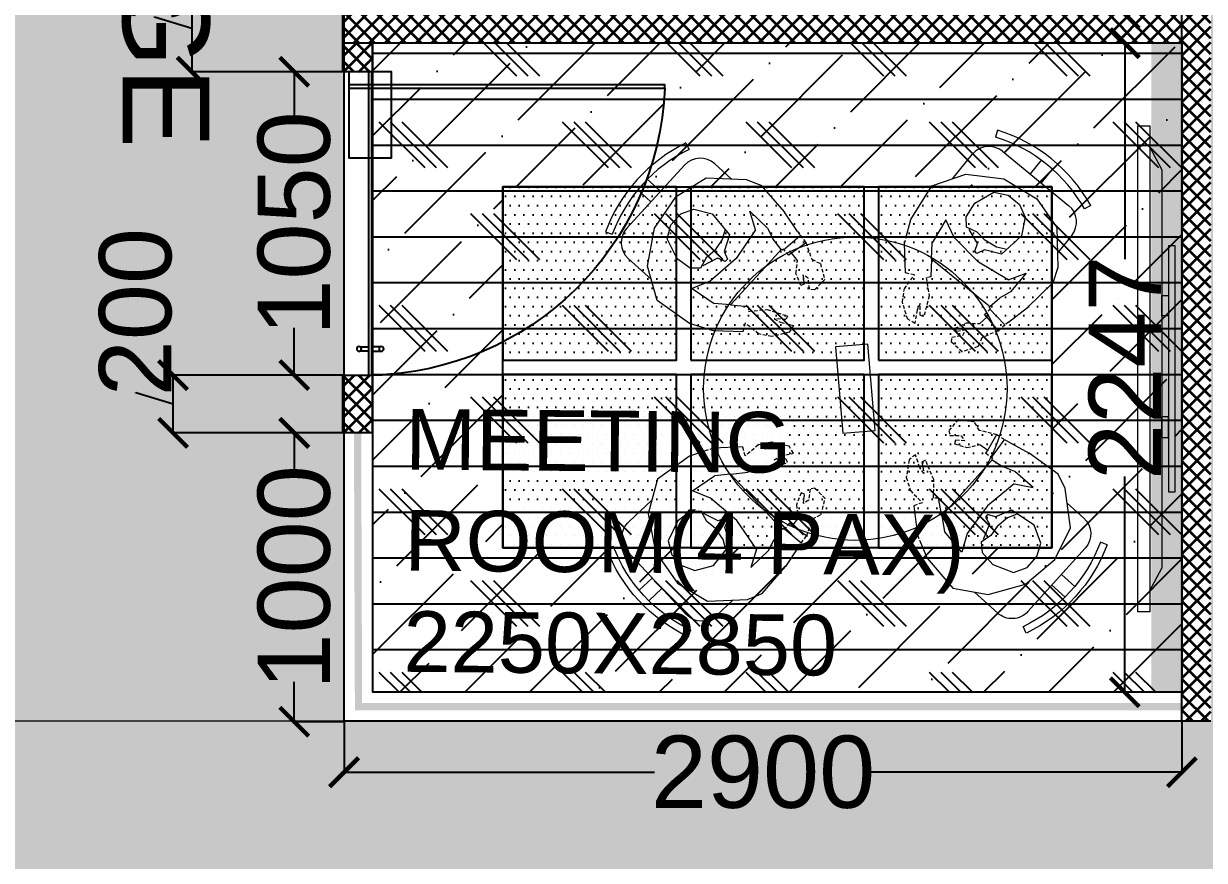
# Model space of a CAD drawing. Header units: millimetres. Extents: x 263321 to 4958806, y 33647 to 987811.
# Drawn here: x 2398842 to 2402929, y 496651 to 499548 of the extents above; entities that cross this region are included whole.
import ezdxf

# ---------------------------------------------------------------- set-up
doc = ezdxf.new("R2010")
doc.units = ezdxf.units.MM
doc.header["$PDMODE"] = 3
doc.linetypes.add('( Hidden )', pattern=[0.375, 0.25, -0.125])
for name, color, linetype, lineweight in [('A-DOOR-FULL', 40, 'Continuous', 18), ('A-FURN-HUMAN', 252, 'Continuous', 9), ('A-FURN-MODULAR-', 6, 'Continuous', 9), ('A-FURN-MODULAR-CHAIR', 5, 'Continuous', 5), ('A-FURN-MODULAR-TABLETOP', 250, 'Continuous', 13), ('A-FURN-TABLE-GROMMET', 7, 'Continuous', 9), ('A-GLASS PARTITION', 5, 'Continuous', 18), ('A-GYPSUM PARTITION', 250, 'Continuous', 35), ('TOA- AV', 7, 'Continuous', 9)]:
    doc.layers.add(name, color=color, linetype=linetype, lineweight=lineweight)
for name, color, linetype in [('CEILING TOA', 7, 'Continuous'), ('CH - MAN', 8, 'Continuous'), ('DOOR', 5, 'Continuous'), ('FIN WALL GRAPHIC', 10, 'Continuous'), ('FLOORING TOA', 7, 'Continuous'), ('PARTITION DIM.', 250, 'Continuous'), ('PARTITION GYPSUM', 250, 'Continuous'), ('TEXT', 250, 'Continuous')]:
    doc.layers.add(name, color=color, linetype=linetype)
doc.styles.add('ARIAL', font='arial.ttf')
doc.styles.get("Standard").update_dxf_attribs({"font": 'arial.ttf'})
doc.styles.add('TEXT @ 150', font='arial.ttf', dxfattribs={"height": 225})
doc.dimstyles.new('DIM @ 150', dxfattribs={"dimtxt": 225, "dimasz": 100, "dimexe": 1, "dimexo": 0, "dimgap": 0.5, "dimtad": 0, "dimdec": 0, "dimzin": 0, "dimdsep": 46, "dimtxsty": 'TEXT @ 150', "dimblk": 'ARCHTICK', "dimcen": -2, "dimclrd": 8, "dimclre": 8, "dimclrt": 7, "dimadec": 0, "dimazin": 0, "dimtfac": 1, "dimtdec": 0, "dimtofl": 0, "dimtmove": 0, "dimatfit": 3, "dimldrblk": 'OPEN90', "dimfxl": 1, "dimtolj": 1, "dimtzin": 0, "dimlwd": -1, "dimlwe": -1, "dimarcsym": 0})
pattern_1 = [(45, (13069.08, -8478.743), (-26.94076836, 26.94076836), []), (135, (13069.08, -8478.743), (-26.94076836, -26.94076836), [])]

# ---------------------------------------------------------------- blocks, each defined once
blk = doc.blocks.new('Human Figure')
at = {"layer": 'A-FURN-HUMAN', "lineweight": 5}
for p, q in [((4611.71, 5776.63, 0), (4616.22, 5779.49)), ((4611.71, 5776.63, 0), (4616.22, 5779.49)), ((4616.22, 5779.49), (4621.49, 5780.21, 0)), ((4616.22, 5779.49), (4621.49, 5780.21, 0)), ((4621.49, 5780.21, 0), (4626.18, 5778.89, 0)), ((4621.49, 5780.21, 0), (4626.18, 5778.89, 0)), ((4626.18, 5778.89, 0), (4629.77, 5774.69, 0)), ((4626.18, 5778.89, 0), (4629.77, 5774.69, 0)), ((4609.08, 5772.43, 0), (4611.71, 5776.63, 0)), ((4609.08, 5772.43, 0), (4611.71, 5776.63, 0)), ((4629.77, 5774.69, 0), (4630.56, 5772.63, 0)), ((4629.77, 5774.69, 0), (4630.56, 5772.63, 0)), ((4609.78, 5766.99, 0), (4609.08, 5772.43, 0)), ((4609.78, 5766.99, 0), (4609.08, 5772.43, 0)), ((4630.56, 5772.63, 0), (4630.01, 5767.72, 0)), ((4630.56, 5772.63, 0), (4630.01, 5767.72, 0)), ((4626.86, 5771.32, 0), (4626.81, 5767.94)), ((4626.86, 5771.32, 0), (4626.81, 5767.94)), ((4616.02, 5768.83), (4613.59, 5769.99, 0)), ((4613.59, 5769.99, 0), (4614.12, 5766.32, 0)), ((4616.02, 5768.83), (4613.59, 5769.99, 0)), ((4613.59, 5769.99, 0), (4614.12, 5766.32, 0)), ((4625.5, 5769.01, 0), (4620.77, 5768.32, 0)), ((4625.5, 5769.01, 0), (4620.77, 5768.32, 0)), ((4620.77, 5768.32, 0), (4616.02, 5768.83)), ((4620.77, 5768.32, 0), (4616.02, 5768.83)), ((4626.81, 5767.94), (4626.19, 5766.32, 0)), ((4626.81, 5767.94), (4626.19, 5766.32, 0)), ((4629.26, 5764.54), (4630.01, 5767.72, 0)), ((4629.26, 5764.54), (4630.01, 5767.72, 0)), ((4610.91, 5764.54), (4609.78, 5766.99, 0)), ((4610.91, 5764.54), (4609.78, 5766.99, 0)), ((4615.48, 5764.54), (4614.12, 5766.32, 0)), ((4615.48, 5764.54), (4614.12, 5766.32, 0)), ((4625.89, 5764.54), (4626.19, 5766.32, 0)), ((4625.89, 5764.54), (4626.19, 5766.32, 0)), ((4615.48, 5764.54), (4616.97, 5762.59)), ((4615.48, 5764.54), (4616.97, 5762.59)), ((4613.88, 5760.76, 0), (4611.23, 5763.85, 0)), ((4613.88, 5760.76, 0), (4611.23, 5763.85, 0)), ((4626.5, 5763.17, 0), (4626.01, 5763.22, 0)), ((4626.5, 5763.17, 0), (4626.01, 5763.22, 0)), ((4626.32, 5761.85, 0), (4626.5, 5763.17, 0)), ((4626.32, 5761.85, 0), (4626.5, 5763.17, 0))]:
    blk.add_line(p, q, dxfattribs=at)
at = {"layer": 'A-FURN-HUMAN', "linetype": '( Hidden )', "lineweight": 5, "ltscale": 2}
for p, q in [((4611.23, 5763.85, 0), (4610.91, 5764.54, 0)), ((4611.23, 5763.85, 0), (4610.91, 5764.54, 0)), ((4626.01, 5763.22, 0), (4626.14, 5764.36, 0)), ((4626.01, 5763.22, 0), (4626.14, 5764.36, 0)), ((4629.26, 5764.54, 0), (4629.12, 5763.93, 0)), ((4629.26, 5764.54, 0), (4629.12, 5763.93, 0)), ((4616.97, 5762.59), (4616.53, 5762.09)), ((4616.97, 5762.59), (4616.53, 5762.09)), ((4628.92, 5762.69, 0), (4627.75, 5760.5, 0)), ((4628.92, 5762.69, 0), (4627.75, 5760.5, 0)), ((4629.12, 5763.93, 0), (4628.92, 5762.69, 0)), ((4629.12, 5763.93, 0), (4628.92, 5762.69, 0)), ((4615.02, 5761.34, 0), (4613.88, 5760.76, 0)), ((4615.02, 5761.34, 0), (4613.88, 5760.76, 0)), ((4615.16, 5758.98, 0), (4615.02, 5761.34, 0)), ((4615.16, 5758.98, 0), (4615.02, 5761.34, 0)), ((4616.53, 5762.09), (4618.44, 5760.37, 0)), ((4616.53, 5762.09), (4618.44, 5760.37, 0)), ((4624.06, 5759.18, 0), (4624.81, 5760.79, 0)), ((4624.06, 5759.18, 0), (4624.81, 5760.79, 0)), ((4624.81, 5760.79, 0), (4626.32, 5761.85, 0)), ((4624.81, 5760.79, 0), (4626.32, 5761.85, 0)), ((4618.44, 5760.37, 0), (4619.69, 5757.7, 0)), ((4618.44, 5760.37, 0), (4619.69, 5757.7, 0)), ((4624.51, 5758.96, 0), (4624.06, 5759.18, 0)), ((4624.51, 5758.96, 0), (4624.06, 5759.18, 0)), ((4624.5, 5757.93, 0), (4625.51, 5759.11, 0)), ((4624.5, 5757.93, 0), (4625.51, 5759.11, 0)), ((4625.32, 5759.95, 0), (4624.51, 5758.96, 0)), ((4625.32, 5759.95, 0), (4624.51, 5758.96, 0)), ((4625.51, 5759.11, 0), (4625.32, 5759.95, 0)), ((4625.51, 5759.11, 0), (4625.32, 5759.95, 0)), ((4628.12, 5759.23, 0), (4626.89, 5757.28, 0)), ((4628.12, 5759.23, 0), (4626.89, 5757.28, 0)), ((4627.75, 5760.5, 0), (4628.12, 5759.23, 0)), ((4627.75, 5760.5, 0), (4628.12, 5759.23, 0)), ((4616.12, 5757.36), (4615.16, 5758.98, 0)), ((4616.12, 5757.36), (4615.16, 5758.98, 0)), ((4619.17, 5757.51, 0), (4618.16, 5758.8, 0)), ((4618.16, 5758.8, 0), (4618.39, 5757.81, 0)), ((4619.17, 5757.51, 0), (4618.16, 5758.8, 0)), ((4618.16, 5758.8, 0), (4618.39, 5757.81, 0)), ((4618.39, 5757.81, 0), (4619.31, 5756.18, 0)), ((4618.39, 5757.81, 0), (4619.31, 5756.18, 0)), ((4619.69, 5757.7, 0), (4619.17, 5757.51, 0)), ((4619.69, 5757.7, 0), (4619.17, 5757.51, 0)), ((4624.87, 5757.37, 0), (4624.5, 5757.93, 0)), ((4624.87, 5757.37, 0), (4624.5, 5757.93, 0)), ((4618.19, 5756, 0), (4616.12, 5757.36)), ((4618.19, 5756, 0), (4616.12, 5757.36)), ((4619.31, 5756.18, 0), (4618.19, 5756, 0)), ((4619.31, 5756.18, 0), (4618.19, 5756, 0)), ((4626.89, 5757.28, 0), (4624.87, 5757.37, 0)), ((4626.89, 5757.28, 0), (4624.87, 5757.37, 0))]:
    blk.add_line(p, q, dxfattribs=at)
at = {"layer": 'A-FURN-HUMAN', "linetype": '( Hidden )', "lineweight": 5, "ltscale": 3}
for p, q in [((4625.9, 5764.39, 0), (4625.89, 5764.57, 0)), ((4625.9, 5764.39, 0), (4625.89, 5764.57, 0)), ((4626.14, 5764.36, 0), (4625.9, 5764.39, 0)), ((4626.14, 5764.36, 0), (4625.9, 5764.39, 0))]:
    blk.add_line(p, q, dxfattribs=at)
at = {"layer": 'A-FURN-HUMAN', "lineweight": 5, "elevation": 0}
for points in [[(4622.54, 5772.08), (4621.4, 5771.49), (4619.55, 5771.23), (4618.01, 5771.43), (4616.44, 5771.03), (4615.47, 5772.11), (4615.23, 5774.3), (4616.32, 5777.18), (4618.11, 5778.11), (4620.14, 5778.11), (4621.85, 5777.26), (4623.09, 5774.92), (4622.55, 5771.19), (4620.35, 5770.17), (4619.86, 5769.12), (4619.43, 5769.17), (4619.04, 5770.23), (4616.9, 5771)], [(4622.54, 5772.08), (4621.4, 5771.49), (4619.55, 5771.23), (4618.01, 5771.43), (4616.44, 5771.03), (4615.47, 5772.11), (4615.23, 5774.3), (4616.32, 5777.18), (4618.11, 5778.11), (4620.14, 5778.11), (4621.85, 5777.26), (4623.09, 5774.92), (4622.55, 5771.19), (4620.35, 5770.17), (4619.86, 5769.12), (4619.43, 5769.17), (4619.04, 5770.23), (4616.9, 5771)], [(4625.5, 5769.01), (4626.86, 5771.32)], [(4625.5, 5769.01), (4626.86, 5771.32)], [(4626.09, 5764.27), (4629.04, 5763.91)], [(4626.09, 5764.27), (4629.04, 5763.91)], [(4626.5, 5763.17), (4629.02, 5762.63)], [(4626.5, 5763.17), (4629.02, 5762.63)]]:
    blk.add_lwpolyline(points, dxfattribs=at)
at = {"layer": 'A-FURN-MODULAR-CHAIR', "color": 18, "lineweight": 15, "true_color": 0x000000}
for p, q in [((4613.64, 5782.3, 0), (4625.48, 5782.3, 0)), ((4610.68, 5774.98, 0), (4610.68, 5779.34, 0)), ((4628.44, 5779.34, 0), (4628.44, 5776.24, 0))]:
    blk.add_line(p, q, dxfattribs=at)
at = {"layer": 'A-FURN-MODULAR-CHAIR', "lineweight": 15}
for p, q in [((4613.64, 5782.3, 0), (4625.48, 5782.3, 0)), ((4610.68, 5774.98, 0), (4610.68, 5779.34, 0)), ((4628.44, 5779.34, 0), (4628.44, 5776.24, 0))]:
    blk.add_line(p, q, dxfattribs=at)
at = {"layer": 'A-FURN-MODULAR-CHAIR', "color": 18, "lineweight": 15, "true_color": 0x000000, "elevation": 0}
for points in [[(4611.29, 5784.13), (4611.67, 5783.22)], [(4618.58, 5784.79), (4618.58, 5782.3)], [(4620.56, 5784.79), (4620.56, 5782.3)], [(4627.86, 5784.22), (4627.49, 5783.3)]]:
    blk.add_lwpolyline(points, dxfattribs=at)
at = {"layer": 'A-FURN-MODULAR-CHAIR', "lineweight": 15, "elevation": 0}
for points in [[(4611.29, 5784.13), (4611.67, 5783.22)], [(4618.58, 5784.79), (4618.58, 5782.3)], [(4620.56, 5784.79), (4620.56, 5782.3)], [(4627.86, 5784.22), (4627.49, 5783.3)]]:
    blk.add_lwpolyline(points, dxfattribs=at)
at = {"layer": 'A-FURN-MODULAR-CHAIR', "color": 18, "lineweight": 15, "true_color": 0x000000, "elevation": 0}
blk.add_lwpolyline([(4625.89, 5764.57, -0.034638), (4625.48, 5764.54), (4615.48, 5764.54)], format="xyb", dxfattribs=at)
at = {"layer": 'A-FURN-MODULAR-CHAIR', "lineweight": 15, "elevation": 0}
blk.add_lwpolyline([(4625.89, 5764.57, -0.034638), (4625.48, 5764.54), (4615.48, 5764.54)], format="xyb", dxfattribs=at)
at = {"layer": 'A-FURN-MODULAR-CHAIR', "color": 18, "lineweight": 15, "true_color": 0x000000}
for centre, radius, start, end in [((4619.68, 5763.49, 0), 22.29, 68.458, 112.0994), ((4619.68, 5763.49, 0), 21.3, 68.4839, 112.0994), ((4613.64, 5779.34, 0), 2.96, 90.0001, 180.0001), ((4625.48, 5779.34, 0), 2.96, 0.0001, 90.0001)]:
    blk.add_arc(centre, radius, start, end, dxfattribs=at)
at = {"layer": 'A-FURN-MODULAR-CHAIR', "lineweight": 15}
for centre, radius, start, end in [((4619.68, 5763.49, 0), 22.29, 68.458, 112.0994), ((4619.68, 5763.49, 0), 21.3, 68.4839, 112.0994), ((4613.64, 5779.34, 0), 2.96, 90.0001, 180.0001), ((4625.48, 5779.34, 0), 2.96, 0.0001, 90.0001)]:
    blk.add_arc(centre, radius, start, end, dxfattribs=at)
blk = doc.blocks.new('MEETING ROOM')
at = {"layer": 'A-FURN-MODULAR-TABLETOP', "lineweight": 20, "elevation": 0}
blk.add_lwpolyline([(5039, 4680.77), (5038.74, 4692.77), (5034.24, 4692.67), (5034.51, 4680.68)], close=True, dxfattribs=at)
at = {"layer": 'A-FURN-MODULAR-TABLETOP', "lineweight": 20}
blk.add_circle((5036.62, 4686.72, 0), 21, dxfattribs=at)
at = {"layer": 'A-FURN-MODULAR-TABLETOP', "color": 161, "linetype": 'ByBlock'}
for p, xscale, rotation in [((12352.59, 3782.46, 0), -0.9999999999999999, 44.13998052244239), ((3519.78, -2525.96, 0), -1, 309.3209760455636)]:
    blk.add_blockref('Human Figure', p, dxfattribs=dict(at, xscale=xscale, rotation=rotation))
for p, rotation in [((12330.81, 5744.96, 0), 137.0571888667193), ((4393.59, 12029.14, 0), 223.8071234342921)]:
    blk.add_blockref('Human Figure', p, dxfattribs=dict(at, rotation=rotation))
blk = doc.blocks.new('_ArchTick')
at = {"color": 0, "linetype": 'ByBlock', "const_width": 0.15}
blk.add_lwpolyline([(-0.5, -0.5), (0.5, 0.5)], dxfattribs=at)
blk = doc.blocks.new('*D583')
at = {"layer": 'Defpoints', "color": 0, "transparency": 16777216}
for p in [(2402653.6, 502427.6), (2402851.6, 502427.6), (2402851.6, 499580.9)]:
    blk.add_point(p, dxfattribs=at)
at = {"layer": 'PARTITION DIM.', "color": 8, "transparency": 16777216}
for p, q in [((2402851.6, 502427.6), (2402652.6, 502427.6)), ((2402653.6, 502427.6), (2402653.6, 501380.2)), ((2402653.6, 499580.9), (2402653.6, 500628.4)), ((2402851.6, 499580.9), (2402652.6, 499580.9))]:
    blk.add_line(p, q, dxfattribs=at)
at = {"layer": 'PARTITION DIM.', "color": 8, "transparency": 16777216, "xscale": 100, "yscale": 100, "zscale": 100}
for p, rotation in [((2402653.6, 502427.6), 90), ((2402653.6, 499580.9), 270)]:
    blk.add_blockref('_ArchTick', p, dxfattribs=dict(at, rotation=rotation))
at = {"layer": 'PARTITION DIM.', "color": 7, "transparency": 16777216, "insert": (2402653.6, 501004.3), "char_height": 250, "attachment_point": 5, "rotation": 90}
blk.add_mtext('\\A1;2847', dxfattribs=at)
blk = doc.blocks.new('_Open90')
at = {"color": 0, "linetype": 'ByBlock'}
for p, q in [((-0.5, 0.5), (0, 0)), ((0, 0), (-1, 0)), ((0, 0), (-0.5, -0.5))]:
    blk.add_line(p, q, dxfattribs=at)
blk = doc.blocks.new('*D584')
at = {"layer": 'Defpoints', "color": 0, "transparency": 16777216}
for p in [(2402653.6, 499479.9), (2402851.6, 499479.9), (2402851.6, 497233.1)]:
    blk.add_point(p, dxfattribs=at)
at = {"layer": 'PARTITION DIM.', "color": 8, "transparency": 16777216}
for p, q in [((2402851.6, 499479.9), (2402652.6, 499479.9)), ((2402653.6, 499479.9), (2402653.6, 498732.4)), ((2402653.6, 497233.1), (2402653.6, 497980.6)), ((2402851.6, 497233.1), (2402652.6, 497233.1))]:
    blk.add_line(p, q, dxfattribs=at)
at = {"layer": 'PARTITION DIM.', "color": 8, "transparency": 16777216, "xscale": 100, "yscale": 100, "zscale": 100}
for p, rotation in [((2402653.6, 499479.9), 90), ((2402653.6, 497233.1), 270)]:
    blk.add_blockref('_ArchTick', p, dxfattribs=dict(at, rotation=rotation))
at = {"layer": 'PARTITION DIM.', "color": 7, "transparency": 16777216, "insert": (2402653.6, 498356.5), "char_height": 250, "attachment_point": 5, "rotation": 90}
blk.add_mtext('\\A1;2247', dxfattribs=at)
blk = doc.blocks.new('*D585')
at = {"layer": 'Defpoints', "color": 0, "transparency": 16777216}
for p in [(2399951.6, 497133.1), (2402851.6, 497133.1), (2399951.6, 496956.5)]:
    blk.add_point(p, dxfattribs=at)
at = {"layer": 'PARTITION DIM.', "color": 8, "transparency": 16777216}
for p, q in [((2399951.6, 497133.1), (2399951.6, 496955.5)), ((2402851.6, 497133.1), (2402851.6, 496955.5)), ((2399951.6, 496956.5), (2401026.1, 496956.5)), ((2402851.6, 496956.5), (2401777.1, 496956.5))]:
    blk.add_line(p, q, dxfattribs=at)
at = {"layer": 'PARTITION DIM.', "color": 8, "transparency": 16777216, "xscale": 100, "yscale": 100, "zscale": 100, "rotation": 180}
blk.add_blockref('_ArchTick', (2399951.6, 496956.5), dxfattribs=at)
at = {"layer": 'PARTITION DIM.', "color": 8, "transparency": 16777216, "xscale": 100, "yscale": 100, "zscale": 100}
blk.add_blockref('_ArchTick', (2402851.6, 496956.5), dxfattribs=at)
at = {"layer": 'PARTITION DIM.', "color": 7, "transparency": 16777216, "insert": (2401401.6, 496956.5), "char_height": 250, "attachment_point": 5}
blk.add_mtext('\\A1;2900', dxfattribs=at)
blk = doc.blocks.new('*D586')
at = {"layer": 'Defpoints', "color": 0, "transparency": 16777216}
for p in [(2399779.1, 498130.9), (2399947.8, 498130.9), (2399951.6, 497131.1)]:
    blk.add_point(p, dxfattribs=at)
at = {"layer": 'PARTITION DIM.', "color": 8, "transparency": 16777216}
for p, q in [((2399947.8, 498130.9), (2399778.1, 498130.9)), ((2399779.1, 498130.9), (2399779.1, 497992.6)), ((2399779.1, 497131.1), (2399779.1, 497269.4)), ((2399951.6, 497131.1), (2399778.1, 497131.1))]:
    blk.add_line(p, q, dxfattribs=at)
at = {"layer": 'PARTITION DIM.', "color": 8, "transparency": 16777216, "xscale": 100, "yscale": 100, "zscale": 100}
for p, rotation in [((2399779.1, 498130.9), 90), ((2399779.1, 497131.1), 270)]:
    blk.add_blockref('_ArchTick', p, dxfattribs=dict(at, rotation=rotation))
at = {"layer": 'PARTITION DIM.', "color": 7, "transparency": 16777216, "insert": (2399779.1, 497631), "char_height": 250, "attachment_point": 5, "rotation": 90}
blk.add_mtext('\\A1;1000', dxfattribs=at)
blk = doc.blocks.new('*D587')
at = {"layer": 'Defpoints', "color": 0, "transparency": 16777216}
for p in [(2399779.1, 499380.9), (2399951.6, 499380.9), (2399951.6, 498330.9)]:
    blk.add_point(p, dxfattribs=at)
at = {"layer": 'PARTITION DIM.', "color": 8, "transparency": 16777216}
for p, q in [((2399951.6, 499380.9), (2399778.1, 499380.9)), ((2399779.1, 499380.9), (2399779.1, 499217.5)), ((2399779.1, 498330.9), (2399779.1, 498494.3)), ((2399951.6, 498330.9), (2399778.1, 498330.9))]:
    blk.add_line(p, q, dxfattribs=at)
at = {"layer": 'PARTITION DIM.', "color": 8, "transparency": 16777216, "xscale": 100, "yscale": 100, "zscale": 100}
for p, rotation in [((2399779.1, 499380.9), 90), ((2399779.1, 498330.9), 270)]:
    blk.add_blockref('_ArchTick', p, dxfattribs=dict(at, rotation=rotation))
at = {"layer": 'PARTITION DIM.', "color": 7, "transparency": 16777216, "insert": (2399779.1, 498855.9), "char_height": 250, "attachment_point": 5, "rotation": 90}
blk.add_mtext('\\A1;1050', dxfattribs=at)
blk = doc.blocks.new('door-3f-01')
at = {"layer": 'A-GLASS PARTITION', "color": 5}
blk.add_line((-36, 0), (-36, 4), dxfattribs=at)
at = {"layer": 'DOOR', "elevation": 0}
blk.add_lwpolyline([(-1.95, 37.5), (-1.55, 37.5), (-1.55, 0), (-1.95, 0)], close=True, dxfattribs=at)
at = {"layer": 'DOOR', "color": 252, "true_color": 0x939598}
blk.add_lwpolyline([(0, 0), (-10.2, 0), (-10.2, 5.08), (0, 5.08), (0, 0)], dxfattribs=at)
at = {"layer": 'DOOR'}
for points in [[(-32.64, 3.74), (-32.64, 2.74), (-33.14, 2.74), (-33.14, 3.74)], [(-32.64, 1.34), (-32.64, 2.34), (-33.14, 2.34), (-33.14, 1.34)]]:
    blk.add_lwpolyline(points, dxfattribs=at)
blk.add_lwpolyline([(-36, 2.34), (-36, 2.74), (0, 2.74), (0, 2.34)], close=True, dxfattribs=at)
for centre in [(-32.89, 3.86), (-32.89, 1.22)]:
    blk.add_circle(centre, 0.278, dxfattribs=at)
at = {"layer": 'DOOR', "color": 252, "true_color": 0x939598}
blk.add_arc((-0.52, 2.04, 0), 35.48, 92.2973, 178.8766, dxfattribs=at)
blk = doc.blocks.new('*D719')
at = {"layer": 'Defpoints', "color": 0, "transparency": 16777216}
for p in [(2399947.8, 499680.9), (2399424.4, 499380.9), (2399947.8, 499380.9)]:
    blk.add_point(p, dxfattribs=at)
at = {"layer": 'PARTITION DIM.', "color": 8, "transparency": 16777216}
for p, q in [((2399947.8, 499680.9), (2399423.4, 499680.9)), ((2399424.4, 499680.9), (2399424.4, 499380.9)), ((2399294.9, 499569.7), (2399294.9, 499570.7)), ((2399424.4, 499530.9), (2399294.9, 499569.7)), ((2399947.8, 499380.9), (2399423.4, 499380.9))]:
    blk.add_line(p, q, dxfattribs=at)
at = {"layer": 'PARTITION DIM.', "color": 8, "transparency": 16777216, "xscale": 100, "yscale": 100, "zscale": 100}
for p, rotation in [((2399424.4, 499680.9), 90), ((2399424.4, 499380.9), 270)]:
    blk.add_blockref('_ArchTick', p, dxfattribs=dict(at, rotation=rotation))
at = {"layer": 'PARTITION DIM.', "color": 7, "transparency": 16777216, "insert": (2399294.9, 499846.9), "char_height": 250, "attachment_point": 5, "rotation": 90}
blk.add_mtext('\\A1;300', dxfattribs=at)
blk = doc.blocks.new('*D721')
at = {"layer": 'Defpoints', "color": 0, "transparency": 16777216}
for p in [(2399359.7, 498330.9), (2399947.8, 498330.9), (2399947.8, 498130.9)]:
    blk.add_point(p, dxfattribs=at)
at = {"layer": 'PARTITION DIM.', "color": 8, "transparency": 16777216}
for p, q in [((2399947.8, 498330.9), (2399358.7, 498330.9)), ((2399359.7, 498130.9), (2399359.7, 498330.9)), ((2399230.3, 498269.7), (2399230.3, 498270.7)), ((2399359.7, 498230.9), (2399230.3, 498269.7)), ((2399947.8, 498130.9), (2399358.7, 498130.9))]:
    blk.add_line(p, q, dxfattribs=at)
at = {"layer": 'PARTITION DIM.', "color": 8, "transparency": 16777216, "xscale": 100, "yscale": 100, "zscale": 100}
for p, rotation in [((2399359.7, 498330.9), 90), ((2399359.7, 498130.9), 270)]:
    blk.add_blockref('_ArchTick', p, dxfattribs=dict(at, rotation=rotation))
at = {"layer": 'PARTITION DIM.', "color": 7, "transparency": 16777216, "insert": (2399230.3, 498549.1), "char_height": 250, "attachment_point": 5, "rotation": 90}
blk.add_mtext('\\A1;200', dxfattribs=at)
blk = doc.blocks.new('A$C60412B90')
at = {"layer": 'TOA- AV', "color": 30, "true_color": 0xf8991e}
blk.add_line((256.5, 111), (986.5, 111), dxfattribs=at)
at = {"layer": 'TOA- AV', "color": 6}
for p, q in [((-37.2, 55.5), (29.9, 91)), ((1280.2, 55.5), (1213.1, 91)), ((-100, 55.5), (1343, 55.5))]:
    blk.add_line(p, q, dxfattribs=at)
at = {"layer": 'TOA- AV', "color": 30, "true_color": 0xf8991e}
for points in [[(986.5, 111), (986.5, 131), (256.5, 131), (256.5, 111)], [(403.4, 91), (464.2, 91)], [(825.1, 91), (764.2, 91)]]:
    blk.add_lwpolyline(points, dxfattribs=at)
for points in [[(403.4, 111), (464.2, 111), (464.2, 91), (403.4, 91)], [(825.1, 111), (764.2, 111), (764.2, 91), (825.1, 91)]]:
    blk.add_lwpolyline(points, close=True, dxfattribs=at)
at = {"layer": 'TOA- AV', "color": 6}
for points in [[(29.9, 91), (1213.1, 91)], [(1343, 55.5), (1343, 20), (-100, 20), (-100, 55.5)]]:
    blk.add_lwpolyline(points, dxfattribs=at)

msp = doc.modelspace()

# ---------------------------------------------------------------- hatches: boundary and pattern name
at = {"layer": 'A-GYPSUM PARTITION', "true_color": 0x636466}
h = msp.add_hatch(dxfattribs=at)
h.set_pattern_fill('ANSI37', color=251, scale=12)
h.set_pattern_definition(pattern_1)
h.paths.add_polyline_path([(2402951.6, 505304.9, 0.000046), (2402851.6, 505305.9), (2402851.6, 497133.1), (2402951.6, 497133.1)])
h = msp.add_hatch(dxfattribs=at)
h.set_pattern_fill('ANSI37', color=251, scale=12)
h.set_pattern_definition(pattern_1)
h.paths.add_polyline_path([(2402851.6, 499580.9), (2399951.6, 499580.9), (2399951.6, 499480.9), (2402851.6, 499480.9)])
h = msp.add_hatch(dxfattribs=at)
h.set_pattern_fill('ANSI37', color=251, scale=12, angle=-90)
h.set_pattern_definition([(315, (1895636.025, 2871264.32), (26.94076836, 26.94076836), []), (45, (1895636.025, 2871264.32), (-26.94076836, 26.94076836), [])])
h.paths.add_polyline_path([(2400048.7, 499480.9), (2400048.7, 499380.9), (2399947.8, 499380.9), (2399947.8, 499480.9)])
h = msp.add_hatch(dxfattribs=at)
h.set_pattern_fill('ANSI37', color=251, scale=12, angle=-90)
h.set_pattern_definition([(315, (1895636.025, 2870014.33), (26.94076836, 26.94076836), []), (45, (1895636.025, 2870014.33), (-26.94076836, 26.94076836), [])])
h.paths.add_polyline_path([(2400048.7, 498330.9), (2400048.7, 498130.9), (2399947.8, 498130.9), (2399947.8, 498330.9)])
at = {"layer": 'CEILING TOA', "true_color": 0x939598}
h = msp.add_hatch(dxfattribs=at)
h.set_pattern_fill('ANSI36', color=252, scale=50)
h.set_pattern_definition([(45, (13069.08, -8478.74), (84.189901, 308.696304), [396.875, -79.375, 0, -79.375])])
h.paths.add_polyline_path([(2402851.6, 502530.9), (2400051.6, 502530.9), (2400051.6, 505326.9), (2402851.4, 505305.9)])
h.paths.add_polyline_path([(2402401.6, 502980.9), (2400501.6, 502980.9), (2400501.6, 504873.5), (2402401.5, 504859.3)], flags=16)
h.paths.add_polyline_path([(2400501.6, 500080.9), (2402401.6, 500080.9), (2402401.6, 501980.9), (2400501.6, 501980.9)], flags=16)
h.paths.add_polyline_path([(2400051.6, 499580.9), (2402851.6, 499580.9), (2402851.6, 502430.9), (2400051.6, 502430.9)])
h.paths.add_polyline_path([(2402401.6, 497732.7), (2400501.6, 497732.7), (2400501.6, 498982.7), (2402401.6, 498982.7)], flags=16)
h.paths.add_polyline_path([(2402851.6, 497233.1), (2400051.6, 497233.1), (2400051.6, 499480.9), (2402851.6, 499480.9)])
h = msp.add_hatch(dxfattribs=at)
h.set_pattern_fill('DOTS', color=252, scale=20)
h.set_pattern_definition([(0, (13069.078, -8478.743), (15.875, 31.75), [0, -31.75])])
h.paths.add_polyline_path([(2401801.6, 497732.7), (2402401.6, 497732.7), (2402401.6, 498332.7), (2401801.6, 498332.7)])
h.paths.add_polyline_path([(2401801.6, 498382.7), (2402401.6, 498382.7), (2402401.6, 498982.7), (2401801.6, 498982.7)])
h.paths.add_polyline_path([(2400501.6, 497732.7), (2401101.6, 497732.7), (2401101.6, 498332.7), (2400501.6, 498332.7)])
h.paths.add_polyline_path([(2401151.6, 497732.7), (2401751.6, 497732.7), (2401751.6, 498332.7), (2401151.6, 498332.7)])
h.paths.add_polyline_path([(2400501.6, 498382.7), (2401101.6, 498382.7), (2401101.6, 498982.7), (2400501.6, 498982.7)])
h.paths.add_polyline_path([(2401151.6, 498382.7), (2401751.6, 498382.7), (2401751.6, 498982.7), (2401151.6, 498982.7)])
at = {"layer": 'FLOORING TOA', "true_color": 0xc7c8ca}
h = msp.add_hatch(dxfattribs=at)
h.set_pattern_fill('EARTH', color=9, scale=120)
edge = h.paths.add_edge_path()
edge.add_line((2399150.3, 470683.1), (2406751.6, 470683.1))
edge.add_line((2406751.6, 470683.1), (2406751.6, 489283.1))
edge.add_line((2406751.6, 489283.1), (2406777, 491421.9))
edge.add_line((2406777, 491421.9), (2410711.6, 491383.1))
edge.add_line((2410711.6, 491383.1), (2410711.6, 490662.8))
edge.add_line((2410711.6, 490662.8), (2412251.6, 490662.8))
edge.add_line((2412251.6, 490662.8), (2412251.6, 491383.1))
edge.add_line((2412251.6, 491383.1), (2413501.6, 491383.1))
edge.add_line((2413501.6, 491383.1), (2413501.6, 490641.9))
edge.add_line((2413501.6, 490641.9), (2414541.6, 490641.9))
edge.add_line((2414541.6, 490641.9), (2414541.6, 491383.1))
edge.add_line((2414541.6, 491383.1), (2419059.8, 491383.1))
edge.add_line((2419059.8, 491383.1), (2419290.9, 492883.1))
edge.add_line((2419290.9, 492883.1), (2413191.6, 492883.1))
edge.add_line((2413191.6, 492883.1), (2413191.6, 495458.2))
edge.add_line((2413191.6, 495458.2), (2416206.2, 495458.2))
edge.add_line((2416206.2, 495458.2), (2416206.2, 496558.2))
edge.add_line((2416206.2, 496558.2), (2413191.6, 496558.2))
edge.add_line((2413191.6, 496558.2), (2413191.6, 498963.1))
edge.add_line((2413191.6, 498963.1), (2411651.6, 498963.1))
edge.add_line((2411651.6, 498963.1), (2411651.6, 492883.1))
edge.add_line((2411651.6, 492883.1), (2404451.6, 492883.1))
edge.add_line((2404451.6, 492883.1), (2404452.6, 502283.1))
edge.add_line((2404452.6, 502283.1), (2402951.6, 502283.1))
edge.add_line((2402951.6, 502283.1), (2402951.4, 497183.5))
edge.add_line((2402951.4, 497183.5), (2402951.6, 497133.1))
edge.add_line((2402951.6, 497133.1), (2399951.6, 497133.1))
edge.add_line((2399951.6, 497133.1), (2399951.6, 505326.9))
edge.add_arc((2397396.4, -38564.5), 543897.4, 89.730828, 95.307778)
edge.add_line((2347082.8, 503000.8), (2347082.9, 472483.1))
edge.add_line((2347082.9, 472483.1), (2343851.6, 472483.1))
edge.add_line((2343851.6, 472483.1), (2343851.6, 458383.2))
edge.add_line((2343851.6, 458383.2), (2354252.4, 458383.2))
edge.add_line((2354252.4, 458383.2), (2354252.7, 455753.4))
edge.add_arc((2374151.3, 141679.3), 314703.8, 88.069715, 93.625218, ccw=False)
edge.add_line((2384751.6, 456204.5), (2384751.6, 459200.3))
edge.add_line((2384751.6, 459200.3), (2394751.8, 459200.3))
edge.add_line((2394751.8, 459200.3), (2394749.6, 457484.3))
edge.add_line((2394749.6, 457484.3), (2395751.6, 457483.1))
edge.add_line((2395751.6, 457483.1), (2395751.6, 458383.1))
edge.add_line((2395751.6, 458383.1), (2396651.6, 458383.1))
edge.add_line((2396651.6, 458383.1), (2396651.6, 459197.4))
edge.add_line((2396651.6, 459197.4), (2399811.2, 459198))
edge.add_line((2399811.2, 459198), (2399811.2, 460833.1))
edge.add_line((2399811.2, 460833.1), (2398551.6, 460833.1))
edge.add_line((2398551.6, 460833.1), (2398551.6, 466883.1))
edge.add_line((2398551.6, 466883.1), (2403551.7, 466883.1))
edge.add_line((2403551.7, 466883.1), (2403551.7, 465533.1))
edge.add_line((2403551.7, 465533.1), (2407851.7, 465533.1))
edge.add_line((2407851.7, 465533.1), (2407851.7, 460783.1))
edge.add_line((2407851.7, 460783.1), (2409491.6, 460783.1))
edge.add_line((2409491.6, 460783.1), (2409496.3, 466883.1))
edge.add_line((2409496.3, 466883.1), (2415285.8, 466883.1))
edge.add_line((2415285.8, 466883.1), (2415516.9, 468383.1))
edge.add_line((2415516.9, 468383.1), (2399151.6, 468383.1))
edge.add_arc((2399151.6, 468983.1), 600, 180.0002, 269.9977, ccw=False)
edge.add_line((2398551.6, 468983.1), (2398551.6, 470083.1))
edge.add_arc((2399151.6, 470083.1), 600, 90.125, 179.9999, ccw=False)
edge = h.paths.add_edge_path(flags=16)
edge.add_line((2350804.3, 495933.1), (2349254.3, 495933.1))
edge.add_arc((2349254.3, 495533.1), 400, 90.0003, 179.7889)
edge.add_line((2348854.3, 495534.5), (2348854.3, 492844.4))
edge.add_line((2348854.3, 492844.4), (2350804.3, 492844.4))
edge.add_line((2350804.3, 492844.4), (2350804.3, 495933.1))
h.paths.add_polyline_path([(2380451.6, 495933.1), (2394411.6, 495933.1), (2394411.6, 489283.1), (2388129.7, 489289.9), (2388129.7, 487283.1), (2379984.7, 487283), (2379984.7, 489283.1), (2380551.6, 489283.1)], flags=16)
edge = h.paths.add_edge_path(flags=16)
edge.add_line((2404951.6, 487283.1), (2348951.6, 487283.1))
edge.add_arc((2348951.6, 486983.1), 300, 90, 179.997)
edge.add_line((2348651.6, 486983.1), (2348650.9, 472483.1))
edge.add_line((2348650.9, 472483.1), (2404951.6, 472483.1))
edge.add_line((2404951.6, 472483.1), (2404951.6, 487283.1))
h.paths.add_polyline_path([(2396751.6, 460833.1), (2396751.6, 464283.1)], flags=16)
at = {"layer": 'FLOORING TOA', "true_color": 0xa953a0}
h = msp.add_hatch(dxfattribs=at)
h.set_pattern_fill('CORK', color=215, scale=50)
h.set_pattern_definition([(0, (90021.14, 24146.98), (0, 158.75), []), (135, (90100.5, 24067.6), (-317.50014, -317.50014), [224.5065, -224.5065]), (135, (90140.2, 24067.6), (-317.50014, -317.50014), [224.5065, -224.5065]), (135, (90179.9, 24067.6), (-317.50014, -317.50014), [224.5065, -224.5065])])
h.paths.add_polyline_path([(2402851.6, 497233.1), (2400051.6, 497233.1), (2400051.6, 499480.9), (2402851.6, 499480.9)])

# ---------------------------------------------------------------- linework, layer by layer
at = {"layer": 'A-FURN-TABLE-GROMMET'}
msp.add_line((2402851.6, 497133.1), (2349254.3, 497133.1, 0), dxfattribs=at)
at = {"layer": 'A-GLASS PARTITION', "linetype": 'ByBlock', "ltscale": 5}
for p, q in [((2400047.8, 499380.9), (2399947.8, 499380.9)), ((2400047.8, 499380.9), (2399947.8, 499380.9)), ((2400048.7, 499380.9), (2399948.7, 499380.9)), ((2399951.6, 499380.9), (2400051.6, 499380.9)), ((2400047.8, 498330.9), (2399946.5, 498330.9)), ((2399947.8, 498331.5, 0.1), (2400047.8, 498331.5, 0)), ((2400048.7, 498330.9), (2399948.7, 498330.9)), ((2399951.6, 498330.9), (2400051.6, 498330.9)), ((2400051.6, 497233.1), (2400051.6, 498330.9)), ((2399951.6, 497133.1), (2399951.6, 498130.9)), ((2400051.6, 497233.1), (2402851.6, 497233.1)), ((2399951.6, 497133.1), (2402951.6, 497133.1))]:
    msp.add_line(p, q, dxfattribs=at)
at = {"layer": 'A-GLASS PARTITION', "linetype": 'ByBlock', "ltscale": 5, "const_width": 25, "elevation": 0}
for points in [[(2399997.4, 498330.9), (2399997.4, 498331.5)], [(2400001.5, 497171.1), (2399998.3, 498130.9)], [(2402851.6, 497183.5), (2400008.5, 497183.6)]]:
    msp.add_lwpolyline(points, dxfattribs=at)
at = {"layer": 'CEILING TOA', "elevation": 0}
for points in [[(2402851.6, 497233.1), (2400051.6, 497233.1), (2400051.6, 499480.9), (2402851.6, 499480.9)], [(2402401.6, 497732.7), (2400501.6, 497732.7), (2400501.6, 498982.7), (2402401.6, 498982.7)], [(2400501.6, 498382.7), (2401101.6, 498382.7), (2401101.6, 498982.7), (2400501.6, 498982.7)], [(2401151.6, 498382.7), (2401751.6, 498382.7), (2401751.6, 498982.7), (2401151.6, 498982.7)], [(2401801.6, 498382.7), (2402401.6, 498382.7), (2402401.6, 498982.7), (2401801.6, 498982.7)], [(2400501.6, 497732.7), (2401101.6, 497732.7), (2401101.6, 498332.7), (2400501.6, 498332.7)], [(2401151.6, 497732.7), (2401751.6, 497732.7), (2401751.6, 498332.7), (2401151.6, 498332.7)], [(2401801.6, 497732.7), (2402401.6, 497732.7), (2402401.6, 498332.7), (2401801.6, 498332.7)]]:
    msp.add_lwpolyline(points, close=True, dxfattribs=at)
at = {"layer": 'CH - MAN'}
for points in [[(2399951.6, 497133.1), (2399951.6, 505326.9)], [(2402951.6, 497133.1), (2399951.6, 497133.1)]]:
    msp.add_lwpolyline(points, dxfattribs=at)
at = {"layer": 'FIN WALL GRAPHIC', "color": 80, "const_width": 100, "elevation": 0}
for points in [[(2402794.7, 502355.9), (2402794.7, 499580.9)], [(2402795, 499480.9), (2402795, 497233.1)]]:
    msp.add_lwpolyline(points, dxfattribs=at)
at = {"layer": 'FLOORING TOA'}
for points in [[(2399951.6, 497133.1), (2399951.6, 505326.9)], [(2402951.6, 497133.1), (2399951.6, 497133.1)]]:
    msp.add_lwpolyline(points, dxfattribs=at)
at = {"layer": 'PARTITION GYPSUM', "color": 30}
for p, q in [((2402851.6, 497133.1), (2402851.6, 505380.9)), ((2399947.8, 499480.8), (2399947.8, 499580.9))]:
    msp.add_line(p, q, dxfattribs=at)
at = {"layer": 'PARTITION GYPSUM', "color": 30, "elevation": 0}
for points in [[(2400048.7, 499480.9), (2400048.7, 499380.9), (2399947.8, 499380.9), (2399947.8, 499480.9)], [(2400048.7, 498330.9), (2400048.7, 498130.9), (2399947.8, 498130.9), (2399947.8, 498330.9)]]:
    msp.add_lwpolyline(points, close=True, dxfattribs=at)
msp.add_lwpolyline([(2399951.6, 499480.9), (2402851.6, 499480.9)], dxfattribs=at)
at = {"layer": 'TEXT'}
msp.add_line((2399951.6, 497133.1), (2399951.6, 505326.9), dxfattribs=at)

# ---------------------------------------------------------------- block references
at = {"layer": 'A-DOOR-FULL', "linetype": 'Continuous', "xscale": -29.16666484490015, "yscale": 29.16666484490015, "zscale": 29.16666484490015, "rotation": 270.0001034657424}
msp.add_blockref('door-3f-01', (2399967.9, 499380.9), dxfattribs=at)
at = {"layer": 'A-FURN-MODULAR-', "color": 215, "true_color": 0xa953a0, "xscale": 24.99999999999999, "yscale": 24.99999999999999, "zscale": 24.99999999999999, "rotation": 183.7199038448486}
msp.add_blockref('MEETING ROOM', (2519769.5, 623374.4, 0), dxfattribs=at)
at = {"layer": 'TOA- AV', "color": 0, "xscale": 1.165259826544024, "yscale": 1.165259826544024, "zscale": 1.165259826544024, "rotation": 269.9999426271893}
msp.add_blockref('A$C60412B90', (2402675.3, 499076.9, 0), dxfattribs=at)

# ---------------------------------------------------------------- texts
at = {"layer": 'TEXT', "attachment_point": 7, "style": 'ARIAL'}
for s, insert, char_height, width, rotation in [('\\pi1368.63411;1200 WIDE PASSAGE', (2399178, 504747.5), 300, 6931.743, 270.0346), ('MEETING ROOM(4 PAX)\\P2250X2850', (2400156.5, 497301.3, 0), 210, 2455.382, 359.4961)]:
    msp.add_mtext(s, dxfattribs=dict(at, insert=insert, char_height=char_height, width=width, rotation=rotation))

# ---------------------------------------------------------------- dimensions: what is measured, and where the dimension line sits
at = {"layer": 'PARTITION DIM.'}
for base, p1, p2, override, picture, middle in [((2402653.6, 502427.6), (2402851.6, 499580.9), (2402851.6, 502427.6), {"dimtxt": 250, "dimtxsty": 'Standard', "dimarcsym": 1}, '*D583', (2402653.6, 501004.3)), ((2399424.4, 499380.9), (2399947.8, 499680.9), (2399947.8, 499380.9), {"dimtxt": 250, "dimtxsty": 'Standard', "dimtmove": 1, "dimarcsym": 1}, '*D719', (2399294.9, 499571.2)), ((2402653.6, 499479.9), (2402851.6, 497233.1), (2402851.6, 499479.9), {"dimtxt": 250, "dimtxsty": 'Standard', "dimarcsym": 1}, '*D584', (2402653.6, 498356.5)), ((2399779.1, 499380.9), (2399951.6, 498330.9), (2399951.6, 499380.9), {"dimtxt": 250, "dimtxsty": 'Standard', "dimtmove": 1, "dimarcsym": 1}, '*D587', (2399779.1, 498855.9)), ((2399359.7, 498330.9), (2399947.8, 498130.9), (2399947.8, 498330.9), {"dimtxt": 250, "dimtxsty": 'Standard', "dimtmove": 1, "dimarcsym": 1}, '*D721', (2399230.3, 498271.2)), ((2399779.1, 498130.9), (2399951.6, 497131.1), (2399947.8, 498130.9), {"dimtxt": 250, "dimtxsty": 'Standard', "dimarcsym": 1}, '*D586', (2399779.1, 497631))]:
    dim = msp.add_linear_dim(base=base, p1=p1, p2=p2, angle=90, dimstyle='DIM @ 150', override=override, dxfattribs=at)
    dim.commit()
    dim.dimension.update_dxf_attribs({"geometry": picture, "text_midpoint": middle})
dim = msp.add_linear_dim(base=(2399951.6, 496956.5), p1=(2402851.6, 497133.1), p2=(2399951.6, 497133.1), dimstyle='DIM @ 150', override={"dimtxt": 250, "dimtxsty": 'Standard', "dimarcsym": 1}, dxfattribs=at)
dim.commit()
dim.dimension.update_dxf_attribs({"geometry": '*D585', "text_midpoint": (2401401.6, 496956.5)})

doc.saveas('drawing.dxf')
